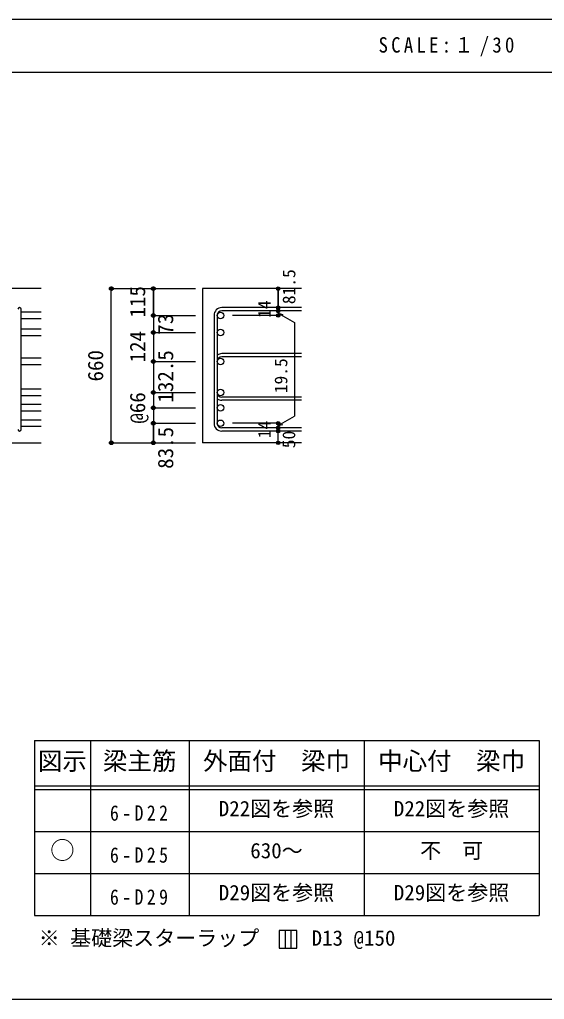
# Model space of a CAD drawing. Units: millimetres at full size, sheet at 1:30, with parts at other scales. Extents: x -5973 to 5954, y -4195 to 4201.
# Drawn here: x 1384 to 3633, y -4195 to 3 of the extents above; entities that cross this region are included whole.
import ezdxf
from ezdxf.enums import TextEntityAlignment as Align

# ---------------------------------------------------------------- set-up
doc = ezdxf.new("R2010")
doc.units = ezdxf.units.MM
doc.header["$LTSCALE"] = 30
doc.header["$PDMODE"] = 32
doc.header["$PDSIZE"] = 15
for name, color, linetype in [('0-1', 2, 'Continuous'), ('0-5', 7, 'Continuous'), ('0-6', 7, 'Continuous'), ('0-D', 4, 'Continuous'), ('6-7_文字', 7, 'Continuous'), ('6-E_枠', 7, 'Continuous'), ('F-0_枠', 6, 'Continuous')]:
    doc.layers.add(name, color=color, linetype=linetype)
doc.styles.add('ＭＳ ゴシック', font='')
doc.styles.get('ＭＳ ゴシック').set_extended_font_data('MS Gothic')

msp = doc.modelspace()

# ---------------------------------------------------------------- linework, layer by layer
at = {"layer": '0-1'}
for p, q in [((1477.44, -1149.89), (27.44, -1149.89)), ((2592.44, -1149.89), (2167.44, -1149.89)), ((2167.44, -1149.89), (2167.44, -1810.32)), ((1077.44, -1810.32), (1477.44, -1810.32)), ((2592.44, -1810.32), (2167.44, -1810.32))]:
    msp.add_line(p, q, dxfattribs=at)
at = {"layer": '0-5'}
for p, q in [((1477.44, -1250.82), (1391.44, -1250.82)), ((1477.44, -1278.82), (1391.44, -1278.82)), ((1477.44, -1323.82), (1391.44, -1323.82)), ((1477.44, -1351.82), (1391.44, -1351.82)), ((1477.44, -1447.82), (1391.44, -1447.82)), ((1477.44, -1475.82), (1391.44, -1475.82)), ((1477.44, -1580.82), (1391.44, -1580.82)), ((1477.44, -1608.82), (1391.44, -1608.82)), ((1477.44, -1646.82), (1391.44, -1646.82)), ((1477.44, -1674.82), (1391.44, -1674.82)), ((1477.44, -1712.82), (1391.44, -1712.82)), ((1477.44, -1740.82), (1391.44, -1740.82))]:
    msp.add_line(p, q, dxfattribs=at)
at = {"layer": '0-5', "color": 3}
for centre in [(2245.44, -1264.82), (2245.44, -1337.82), (2245.44, -1461.82), (2245.44, -1594.82), (2245.44, -1594.82), (2245.44, -1660.82), (2245.44, -1660.82), (2245.44, -1726.82), (2245.44, -1726.82)]:
    msp.add_circle(centre, 14, dxfattribs=at)
at = {"layer": '0-6'}
for p, q in [((1391.44, -1753.32), (1391.44, -1238.32)), ((2592.44, -1231.32), (2250.94, -1231.32)), ((2592.44, -1245.32), (2250.94, -1245.32)), ((2217.44, -1264.82), (2217.44, -1726.82)), ((2231.44, -1264.82), (2231.44, -1726.82)), ((2592.44, -1428.32), (2250.94, -1428.32)), ((2592.44, -1442.32), (2250.94, -1442.32)), ((2592.44, -1614.32), (2250.94, -1614.32)), ((2592.44, -1628.32), (2250.94, -1628.32)), ((2592.44, -1746.32), (2250.94, -1746.32)), ((2592.44, -1760.32), (2250.94, -1760.32))]:
    msp.add_line(p, q, dxfattribs=at)
for centre, radius, start, end in [((1384.44, -1238.32), 7, 0, 180), ((2250.94, -1264.82), 33.5, 90, 180), ((2250.94, -1264.82), 19.5, 90, 180), ((2250.94, -1461.82), 33.5, 90, 125.59765), ((2250.94, -1461.82), 19.5, 90, 180), ((2250.94, -1594.82), 19.5, 180, 270), ((2250.94, -1594.82), 33.5, 234.40235, 270), ((1384.44, -1753.32), 7, 180, 0), ((2250.94, -1726.82), 33.5, 180, 270), ((2250.94, -1726.82), 19.5, 180, 270)]:
    msp.add_arc(centre, radius, start, end, dxfattribs=at)
at = {"layer": '0-D'}
for p, q in [((1777.44, -1149.89), (1957.44, -1149.89)), ((1777.44, -1810.32), (1777.44, -1149.89)), ((1957.44, -1149.89), (2137.44, -1149.89)), ((1957.44, -1149.89), (2137.44, -1149.89)), ((1957.44, -1264.82), (1957.44, -1149.89)), ((2492.44, -1245.32), (2492.44, -1231.32)), ((2492.44, -1245.32), (2492.44, -1264.82)), ((2492.44, -1255.07), (2511.76, -1260.25)), ((2492.44, -1255.07), (2562.5, -1295.52)), ((1957.44, -1264.82), (2137.44, -1264.82)), ((1957.44, -1264.82), (1957.44, -1343.39)), ((1957.44, -1264.82), (2137.44, -1264.82)), ((2492.44, -1264.82), (2296.35, -1264.82)), ((2562.5, -1295.52), (2562.5, -1696.12)), ((1957.44, -1337.82), (2137.44, -1337.82)), ((1957.44, -1461.82), (2137.44, -1461.82)), ((1957.44, -1461.82), (2137.44, -1461.82)), ((1957.44, -1461.82), (2137.44, -1461.82)), ((1957.44, -1594.82), (2137.44, -1594.82)), ((1957.44, -1594.82), (2137.44, -1594.82)), ((1957.44, -1594.82), (2137.44, -1594.82)), ((1957.44, -1660.82), (2137.44, -1660.82)), ((1957.44, -1660.82), (2137.44, -1660.82)), ((1957.44, -1660.82), (2137.44, -1660.82)), ((2492.44, -1736.57), (2562.5, -1696.12)), ((1957.44, -1726.82), (2137.44, -1726.82)), ((1957.44, -1726.82), (2137.44, -1726.82)), ((1957.44, -1726.82), (1957.44, -1810.32)), ((1957.44, -1810.32), (1957.44, -1726.82)), ((2492.44, -1726.82), (2296.35, -1726.82)), ((2492.44, -1746.32), (2492.44, -1726.82)), ((2492.44, -1736.57), (2511.76, -1731.4)), ((2492.44, -1760.32), (2492.44, -1746.32)), ((2492.44, -1810.32), (2492.44, -1760.32)), ((1777.44, -1810.32), (1957.44, -1810.32)), ((1957.44, -1810.32), (2137.44, -1810.32))]:
    msp.add_line(p, q, dxfattribs=at)
for points in [[(1777.44, -1149.89), (1957.44, -1149.89), (1957.44, -1264.82)], [(2492.44, -1149.89), (2492.44, -1231.32), (2492.44, -1149.89)], [(1957.44, -1343.39), (1957.44, -1726.82), (2137.44, -1726.82)]]:
    msp.add_lwpolyline(points, dxfattribs=at)
for centre, radius in [((1777.44, -1149.89), 8), ((1777.44, -1149.89), 7.2), ((1777.44, -1149.89), 6.4), ((1777.44, -1149.89), 5.6), ((1777.44, -1149.89), 4.8), ((1777.44, -1149.89), 4), ((1777.44, -1149.89), 3.2), ((1777.44, -1149.89), 2.4), ((1777.44, -1149.89), 1.6), ((1777.44, -1149.89), 0.8), ((1957.44, -1149.89), 8), ((1957.44, -1149.89), 7.2), ((1957.44, -1149.89), 6.4), ((1957.44, -1149.89), 5.6), ((1957.44, -1149.89), 4.8), ((1957.44, -1149.89), 4), ((1957.44, -1149.89), 3.2), ((1957.44, -1149.89), 2.4), ((1957.44, -1149.89), 1.6), ((1957.44, -1149.89), 0.8), ((2492.44, -1149.89), 4), ((2492.44, -1149.89), 3.6), ((2492.44, -1149.89), 3.2), ((2492.44, -1149.89), 2.8), ((2492.44, -1149.89), 2.4), ((2492.44, -1149.89), 2), ((2492.44, -1149.89), 1.6), ((2492.44, -1149.89), 1.2), ((2492.44, -1149.89), 0.8), ((2492.44, -1149.89), 0.4), ((1957.44, -1264.82), 8), ((1957.44, -1264.82), 7.2), ((1957.44, -1264.82), 6.4), ((1957.44, -1264.82), 5.6), ((2492.44, -1231.32), 4), ((2492.44, -1245.32), 4), ((2492.44, -1231.32), 3.6), ((2492.44, -1245.32), 3.6), ((2492.44, -1231.32), 3.2), ((2492.44, -1245.32), 3.2), ((2492.44, -1231.32), 2.8), ((2492.44, -1245.32), 2.8), ((2492.44, -1231.32), 2.4), ((2492.44, -1245.32), 2.4), ((2492.44, -1231.32), 2), ((2492.44, -1245.32), 2), ((2492.44, -1231.32), 1.6), ((2492.44, -1245.32), 1.6), ((2492.44, -1231.32), 1.2), ((2492.44, -1245.32), 1.2), ((2492.44, -1231.32), 0.8), ((2492.44, -1245.32), 0.8), ((2492.44, -1231.32), 0.4), ((2492.44, -1245.32), 0.4), ((1957.44, -1264.82), 4.8), ((1957.44, -1264.82), 4), ((1957.44, -1264.82), 3.2), ((1957.44, -1264.82), 2.4), ((1957.44, -1264.82), 1.6), ((1957.44, -1264.82), 0.8), ((2492.44, -1264.82), 4), ((2492.44, -1264.82), 3.6), ((2492.44, -1264.82), 3.2), ((2492.44, -1264.82), 2.8), ((2492.44, -1264.82), 2.4), ((2492.44, -1264.82), 2), ((2492.44, -1264.82), 1.6), ((2492.44, -1264.82), 1.2), ((2492.44, -1264.82), 0.8), ((2492.44, -1264.82), 0.4), ((1957.44, -1337.82), 8), ((1957.44, -1337.82), 7.2), ((1957.44, -1337.82), 6.4), ((1957.44, -1337.82), 5.6), ((1957.44, -1337.82), 4.8), ((1957.44, -1337.82), 4), ((1957.44, -1337.82), 3.2), ((1957.44, -1337.82), 2.4), ((1957.44, -1337.82), 1.6), ((1957.44, -1337.82), 0.8), ((1957.44, -1461.82), 8), ((1957.44, -1461.82), 7.2), ((1957.44, -1461.82), 6.4), ((1957.44, -1461.82), 5.6), ((1957.44, -1461.82), 4.8), ((1957.44, -1461.82), 4), ((1957.44, -1461.82), 3.2), ((1957.44, -1461.82), 2.4), ((1957.44, -1461.82), 1.6), ((1957.44, -1461.82), 0.8), ((1957.44, -1594.82), 8), ((1957.44, -1594.82), 7.2), ((1957.44, -1594.82), 6.4), ((1957.44, -1594.82), 5.6), ((1957.44, -1594.82), 4.8), ((1957.44, -1594.82), 4), ((1957.44, -1594.82), 3.2), ((1957.44, -1594.82), 2.4), ((1957.44, -1594.82), 1.6), ((1957.44, -1594.82), 0.8), ((1957.44, -1660.82), 8), ((1957.44, -1660.82), 7.2), ((1957.44, -1660.82), 6.4), ((1957.44, -1660.82), 5.6), ((1957.44, -1660.82), 4.8), ((1957.44, -1660.82), 4), ((1957.44, -1660.82), 3.2), ((1957.44, -1660.82), 2.4), ((1957.44, -1660.82), 1.6), ((1957.44, -1660.82), 0.8), ((1957.44, -1726.82), 8), ((1957.44, -1726.82), 7.2), ((1957.44, -1726.82), 6.4), ((1957.44, -1726.82), 5.6), ((1957.44, -1726.82), 4.8), ((1957.44, -1726.82), 4), ((1957.44, -1726.82), 3.2), ((1957.44, -1726.82), 2.4), ((1957.44, -1726.82), 1.6), ((1957.44, -1726.82), 0.8), ((2492.44, -1726.82), 4), ((2492.44, -1746.32), 4), ((2492.44, -1760.32), 4), ((2492.44, -1726.82), 3.6), ((2492.44, -1746.32), 3.6), ((2492.44, -1760.32), 3.6), ((2492.44, -1726.82), 3.2), ((2492.44, -1746.32), 3.2), ((2492.44, -1760.32), 3.2), ((2492.44, -1726.82), 2.8), ((2492.44, -1746.32), 2.8), ((2492.44, -1760.32), 2.8), ((2492.44, -1726.82), 2.4), ((2492.44, -1746.32), 2.4), ((2492.44, -1760.32), 2.4), ((2492.44, -1726.82), 2), ((2492.44, -1746.32), 2), ((2492.44, -1760.32), 2), ((2492.44, -1726.82), 1.6), ((2492.44, -1746.32), 1.6), ((2492.44, -1760.32), 1.6), ((2492.44, -1726.82), 1.2), ((2492.44, -1746.32), 1.2), ((2492.44, -1760.32), 1.2), ((2492.44, -1726.82), 0.8), ((2492.44, -1746.32), 0.8), ((2492.44, -1760.32), 0.8), ((2492.44, -1726.82), 0.4), ((2492.44, -1746.32), 0.4), ((2492.44, -1760.32), 0.4), ((1777.44, -1810.32), 8), ((1777.44, -1810.32), 7.2), ((1777.44, -1810.32), 6.4), ((1777.44, -1810.32), 5.6), ((1957.44, -1810.32), 8), ((1957.44, -1810.32), 7.2), ((1957.44, -1810.32), 6.4), ((1957.44, -1810.32), 5.6), ((1777.44, -1810.32), 4.8), ((1777.44, -1810.32), 4), ((1777.44, -1810.32), 3.2), ((1777.44, -1810.32), 2.4), ((1777.44, -1810.32), 1.6), ((1777.44, -1810.32), 0.8), ((1957.44, -1810.32), 4.8), ((1957.44, -1810.32), 4), ((1957.44, -1810.32), 3.2), ((1957.44, -1810.32), 2.4), ((1957.44, -1810.32), 1.6), ((1957.44, -1810.32), 0.8), ((2492.44, -1810.32), 4), ((2492.44, -1810.32), 3.6), ((2492.44, -1810.32), 3.2), ((2492.44, -1810.32), 2.8), ((2492.44, -1810.32), 2.4), ((2492.44, -1810.32), 2), ((2492.44, -1810.32), 1.6), ((2492.44, -1810.32), 1.2), ((2492.44, -1810.32), 0.8), ((2492.44, -1810.32), 0.4)]:
    msp.add_circle(centre, radius, dxfattribs=at)
at = {"layer": '0-D', "color": 7}
for p in [(1777.44, -1149.89), (1957.44, -1149.89), (2492.44, -1149.89), (1957.44, -1264.82), (2492.44, -1231.32), (2492.44, -1245.32), (2492.44, -1264.82), (1957.44, -1337.82), (1957.44, -1461.82), (1957.44, -1594.82), (1957.44, -1660.82), (1957.44, -1726.82), (2492.44, -1726.82), (2492.44, -1726.82), (2492.44, -1746.32), (2492.44, -1760.32), (1777.44, -1810.32), (1957.44, -1810.32), (2492.44, -1810.32)]:
    msp.add_point(p, dxfattribs=at)
at = {"layer": '6-7_文字'}
for p, q in [((2522.05, -3900.27), (2522.05, -3975.27)), ((2547.05, -3900.27), (2547.05, -3975.27))]:
    msp.add_line(p, q, dxfattribs=at)
msp.add_lwpolyline([(2497.05, -3975.27), (2572.05, -3975.27), (2572.05, -3900.27), (2497.05, -3900.27)], close=True, dxfattribs=at)
at = {"layer": '6-E_枠', "color": 3}
for p, q in [((1447.71, -3085.43), (1447.71, -3835.43)), ((1447.71, -3085.43), (3610.24, -3085.43)), ((3610.24, -3085.43), (3610.24, -3835.43)), ((1447.71, -3835.43), (3610.24, -3835.43))]:
    msp.add_line(p, q, dxfattribs=at)
at = {"layer": '6-E_枠'}
for p, q in [((1687.71, -3085.43), (1687.71, -3835.43)), ((2110.24, -3085.43), (2110.24, -3835.43)), ((2860.24, -3085.43), (2860.24, -3835.43)), ((1447.71, -3280.43), (3610.24, -3280.43)), ((1447.71, -3295.43), (3610.24, -3295.43)), ((1447.71, -3475.43), (3610.24, -3475.43)), ((1447.71, -3655.43), (3610.24, -3655.43))]:
    msp.add_line(p, q, dxfattribs=at)
at = {"layer": 'F-0_枠', "color": 2}
for p, q in [((3723.6, 2.95), (-5972.88, 2.95)), ((-5972.88, -222.05), (3723.6, -222.05))]:
    msp.add_line(p, q, dxfattribs=at)
at = {"layer": 'F-0_枠'}
msp.add_line((5954.1, -4195.24), (-5972.88, -4195.24), dxfattribs=at)

# ---------------------------------------------------------------- texts
at = {"layer": '0-D', "style": 'ＭＳ ゴシック'}
for s, height, p in [('81.5', 54.99, (2582.44, -1216.32)), ('115', 65.98, (1942.26, -1273.59)), ('14', 54.99, (2477.21, -1275.26)), ('73', 65.98, (2062.26, -1347.14)), ('124', 65.98, (1942.37, -1465.92)), ('660', 65.98, (1762.44, -1547.61)), ('132.5', 65.98, (2062.4, -1638)), ('19.5', 54.99, (2548.05, -1597.88)), ('@66', 65.98, (1942.44, -1728.32)), ('14', 54.99, (2477.18, -1791)), ('83.5', 65.98, (2062.44, -1921.82)), ('50', 54.99, (2581.93, -1833.62))]:
    msp.add_text(s, height=height, rotation=90, dxfattribs=at).set_placement(p, align=Align.BOTTOM_LEFT)
at = {"layer": '6-7_文字', "color": 2, "style": 'ＭＳ ゴシック'}
for s, p in [('図示', (1462.71, -3235.43)), ('梁主筋', (1741.48, -3235.43)), ('外面付\u3000梁巾', (2170.24, -3235.43)), ('中心付\u3000梁巾', (2920.24, -3235.43)), ('○', (1515.21, -3617.93))]:
    msp.add_text(s, height=76.98, dxfattribs=at).set_placement(p, align=Align.BOTTOM_LEFT)
at = {"layer": '6-7_文字', "style": 'ＭＳ ゴシック'}
for s, p in [('D22図を参照', (2237.74, -3430.43)), ('D22図を参照', (2987.74, -3430.43)), ('630～', (2372.74, -3610.43)), ('不\u3000可', (3100.24, -3610.43)), ('D29図を参照', (2237.74, -3790.43)), ('D29図を参照', (2987.74, -3790.43)), ('※ 基礎梁スターラップ     D13 @150', (1466.27, -3985.01))]:
    msp.add_text(s, height=65.98, dxfattribs=at).set_placement(p, align=Align.BOTTOM_LEFT)
at = {"layer": '6-7_文字', "color": 2, "insert": (2922.26, -154.55), "char_height": 65.98, "attachment_point": 7, "style": 'ＭＳ ゴシック'}
msp.add_mtext('\\T1.34;\\W0.9;SCALE:１/30', dxfattribs=at)
at = {"layer": '6-7_文字', "char_height": 65.98, "attachment_point": 7, "style": 'ＭＳ ゴシック'}
for s, insert in [('\\T1.38;\\W0.85;6-D22', (1771.48, -3430.43)), ('\\T1.38;\\W0.85;6-D25', (1771.48, -3610.43)), ('\\T1.38;\\W0.85;6-D29', (1771.48, -3790.43))]:
    msp.add_mtext(s, dxfattribs=dict(at, insert=insert))

doc.saveas('drawing.dxf')
